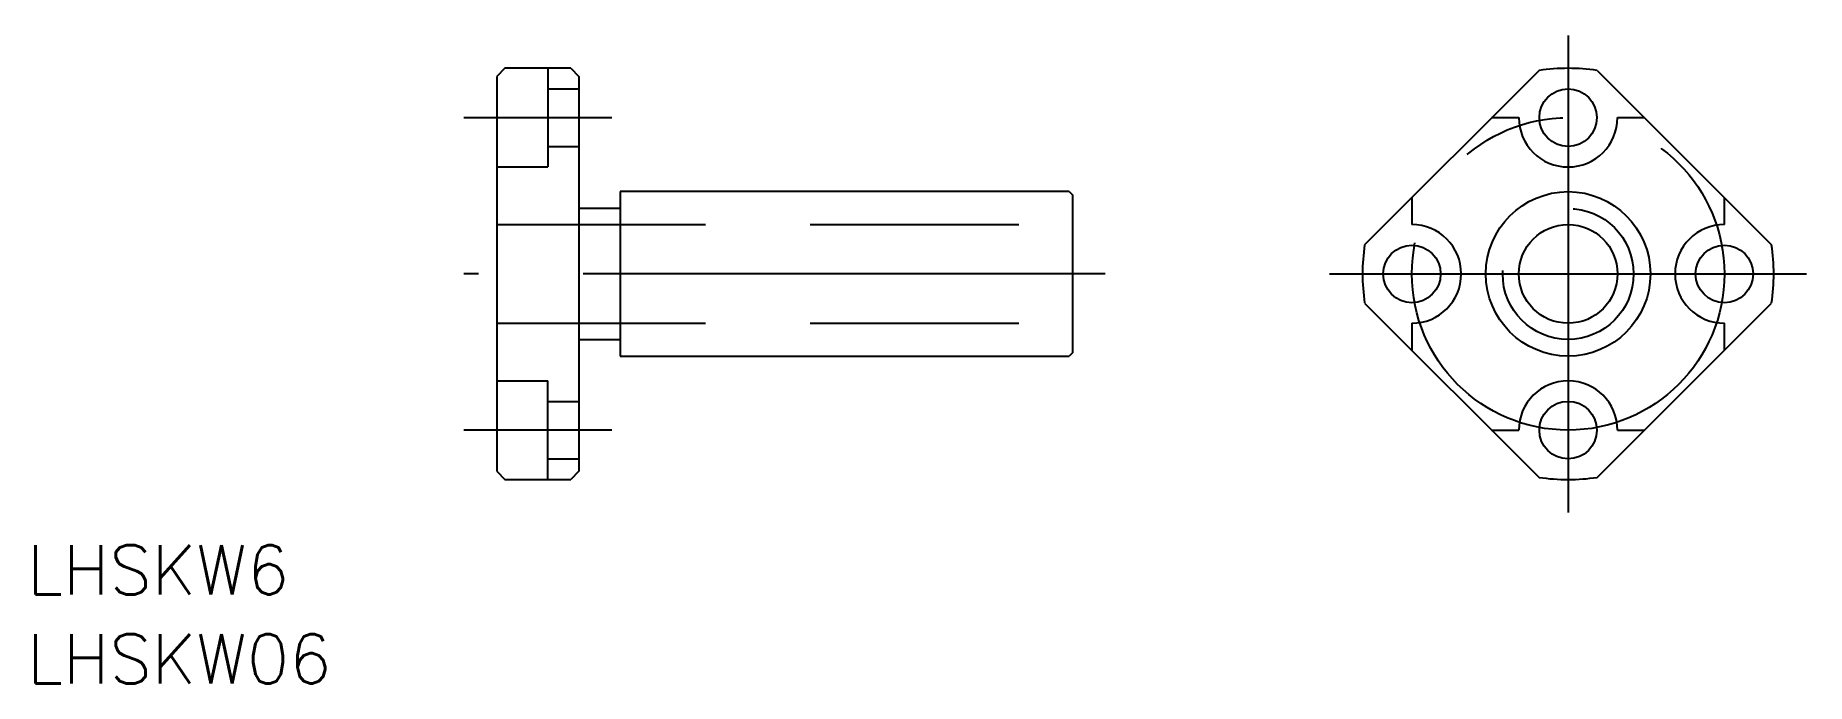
# Model space of a CAD drawing. Extents: x -28 to 80, y -25 to 14.
import ezdxf

# ---------------------------------------------------------------- set-up
doc = ezdxf.new("R2010")
doc.units = 0
doc.linetypes.add('CENTER', pattern=[50.8, 31.75, -6.35, 6.35, -6.35])
doc.linetypes.add('DASHED', pattern=[19.05, 12.7, -6.35])
doc.layers.get('0').update_dxf_attribs({"linetype": 'CONTINUOUS'})
doc.layers.add('CENTER', color=1, linetype='CENTER')
doc.styles.get("Standard").update_dxf_attribs({"font": 'txt.shx', "height": 3, "bigfont": 'bigfont.shx'})

msp = doc.modelspace()

# ---------------------------------------------------------------- linework, layer by layer
at = {"color": 7, "linetype": 'CONTINUOUS'}
for p, q in [((0.5, 12.5), (0, 12)), ((0, 12), (0, -12)), ((4.5, 12.5), (0.5, 12.5)), ((4.5, 12.5), (5, 12)), ((5, 12), (5, -12)), ((63.37, 12.37), (52.76, 1.77)), ((66.9, 12.37), (77.51, 1.77)), ((34.8, 5), (7.5, 5)), ((7.5, 5), (7.5, -5)), ((34.8, 5), (35, 4.8)), ((35, 4.8), (35, -4.8)), ((7.5, 3.98), (5, 3.98)), ((52.76, -1.77), (63.37, -12.37)), ((66.9, -12.37), (77.51, -1.77)), ((5, -3.98), (7.5, -3.98)), ((7.5, -5), (34.8, -5)), ((35, -4.8), (34.8, -5)), ((0, -12), (0.5, -12.5)), ((0.5, -12.5), (4.5, -12.5)), ((5, -12), (4.5, -12.5))]:
    msp.add_line(p, q, dxfattribs=at)
at = {"color": 3, "linetype": 'DASHED'}
for p, q in [((3.1, 12.5), (3.1, 6.5)), ((3.1, 11.25), (5, 11.25)), ((60.49, 9.5), (62.14, 9.5)), ((68.14, 9.5), (69.78, 9.5)), ((3.1, 7.75), (5, 7.75)), ((0, 6.5), (3.1, 6.5)), ((55.64, 4.64), (55.64, 3)), ((74.64, 3), (74.64, 4.64)), ((0, 3), (35, 3)), ((0, -3), (35, -3)), ((55.64, -3), (55.64, -4.64)), ((74.64, -4.64), (74.64, -3)), ((0, -6.5), (3.1, -6.5)), ((3.1, -12.5), (3.1, -6.5)), ((3.1, -7.75), (5, -7.75)), ((60.49, -9.5), (62.14, -9.5)), ((68.14, -9.5), (69.78, -9.5)), ((3.1, -11.25), (5, -11.25))]:
    msp.add_line(p, q, dxfattribs=at)
at = {"color": 7, "linetype": 'CONTINUOUS'}
for centre, radius in [((65.14, 9.5), 1.75), ((65.14, 0), 5), ((65.14, 0), 3), ((55.64, 0), 1.75), ((74.64, 0), 1.75), ((65.14, -9.5), 1.75)]:
    msp.add_circle(centre, radius, dxfattribs=at)
at = {"color": 3, "linetype": 'DASHED'}
msp.add_circle((65.14, 0), 3.98, dxfattribs=at)
at = {"color": 7, "linetype": 'CONTINUOUS'}
for start, end in [(81.8699, 98.1301), (171.8699, 188.1301), (351.8699, 8.1301), (261.8699, 278.1301)]:
    msp.add_arc((65.14, 0), 12.5, start, end, dxfattribs=at)
at = {"color": 3, "linetype": 'DASHED'}
for centre, start, end in [((65.14, 9.5), 180, 0), ((55.64, 0), 270, 90), ((74.64, 0), 90, 270), ((65.14, -9.5), 0, 180)]:
    msp.add_arc(centre, 3, start, end, dxfattribs=at)
at = {"layer": 'CENTER', "color": 1, "linetype": 'CENTER'}
for p, q in [((65.14, 14.5), (65.14, -14.5)), ((-2, 9.5), (7, 9.5)), ((37, 0), (-2, 0)), ((50.64, 0), (79.64, 0)), ((7, -9.5), (-2, -9.5))]:
    msp.add_line(p, q, dxfattribs=at)
msp.add_circle((65.14, 0), 9.5, dxfattribs=at)

# ---------------------------------------------------------------- texts
at = {"color": 7, "linetype": 'CONTINUOUS'}
for s, p in [('LHSKW6', (-28.56, -19.5)), ('LHSKW06', (-28.56, -24.91))]:
    msp.add_text(s, height=3, dxfattribs=at).set_placement(p)

doc.saveas('drawing.dxf')
